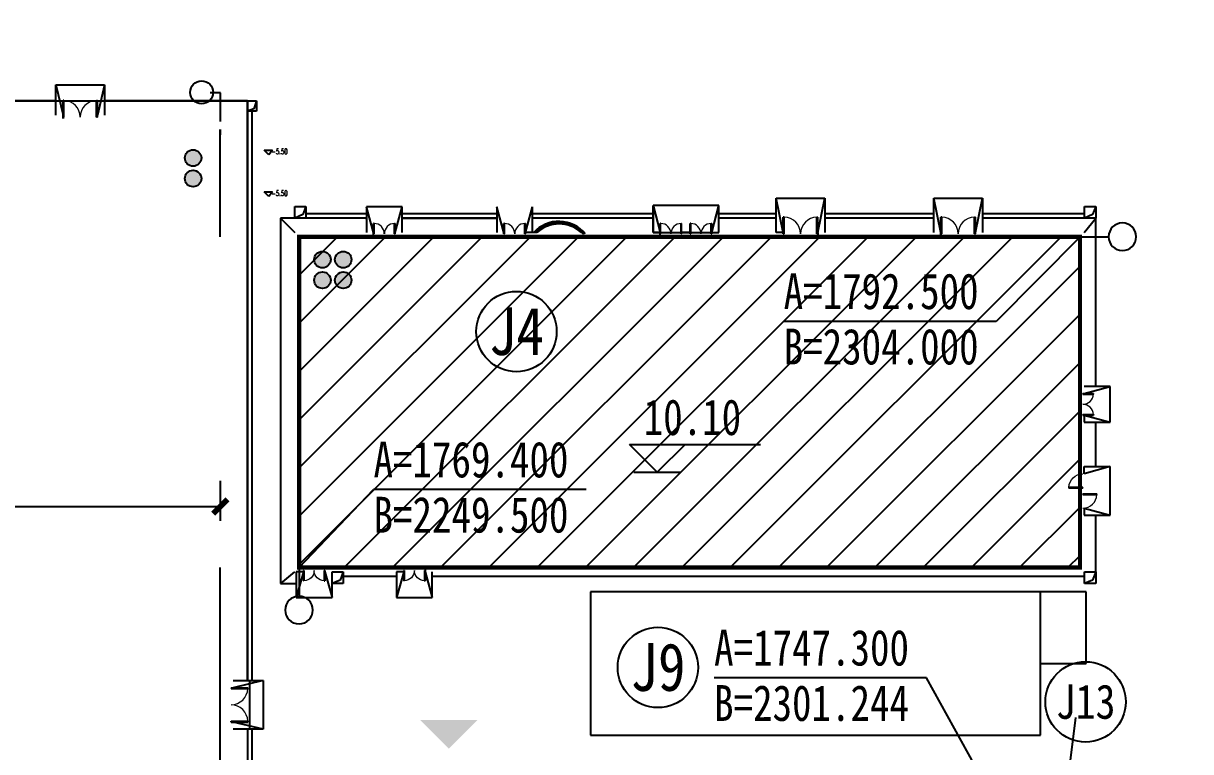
# Model space of a CAD drawing. Extents: x -93062 to 326984, y -142534 to 91021.
# Drawn here: x -49780 to -45963, y 83751 to 86134 of the extents above; entities that cross this region are included whole.
import ezdxf
from ezdxf.enums import TextEntityAlignment as Align

# ---------------------------------------------------------------- set-up
doc = ezdxf.new("R2010")
doc.units = 0
doc.header["$LTSCALE"] = 1000
doc.header["$MEASUREMENT"] = 0
doc.layers.get('0').update_dxf_attribs({"color": 8})
doc.styles.add('COMPLEX', font='COMPLEX')
doc.styles.add('DIMHT', font='', dxfattribs={"width": 0.8})
doc.styles.add('HT', font='')
doc.styles.add('hz', font='GEDITXT', dxfattribs={"width": 0.8, "bigfont": 'DXT'})
doc.styles.add('HZFS', font='GEDITXT', dxfattribs={"width": 0.7, "bigfont": 'DXT'})
doc.styles.add('SIMPLEX', font='GEDITXT', dxfattribs={"height": 0.2, "bigfont": 'DXT'})
doc.styles.get("Standard").update_dxf_attribs({"font": 'gbenor.shx', "bigfont": 'gbcbig.shx'})
doc.styles.add('黑体', font='')
doc.styles.get('DIMHT').set_extended_font_data('SimSun')
doc.styles.get('HT').set_extended_font_data('SimSun')
doc.styles.get('黑体').set_extended_font_data('SimSun')

# ---------------------------------------------------------------- blocks, each defined once
blk = doc.blocks.new('jzw-bh')
blk.add_circle((0, 0), 1.402)
at = {"style": 'SIMPLEX', "width": 0.8}
blk.add_attdef('JZW', text='', height=1, dxfattribs=at).set_placement((0, 0), align=Align.MIDDLE)
blk = doc.blocks.new('_ArchTick')
at = {"color": 0, "linetype": 'ByBlock', "const_width": 0.4}
blk.add_lwpolyline([(-0.5, -0.5), (0.5, 0.5)], dxfattribs=at)
blk = doc.blocks.new('A$C672165B9')
h = blk.add_hatch(color=251)
h.dxf.hatch_style = 1
edge = h.paths.add_edge_path()
edge.add_arc((24134, 23398), 72.5, 0, 360)
h = blk.add_hatch(color=251)
h.dxf.hatch_style = 1
edge = h.paths.add_edge_path()
edge.add_arc((24134, 23217), 72.5, 0, 360)
h = blk.add_hatch()
h.set_pattern_fill('ANSI31', color=62, scale=188.701032)
h.set_pattern_definition([(45, (6982.82, -1717.6), (-211.823, 211.823), [])])
h.paths.add_polyline_path([(31921, 22706), (25064, 22706), (25064, 19800), (31921, 19800)])
h = blk.add_hatch(color=251)
h.dxf.hatch_style = 1
edge = h.paths.add_edge_path()
edge.add_arc((25270, 22505), 72.5, 0, 360)
h = blk.add_hatch(color=251)
h.dxf.hatch_style = 1
edge = h.paths.add_edge_path()
edge.add_arc((25452, 22505), 72.5, 0, 360)
h = blk.add_hatch(color=251)
h.dxf.hatch_style = 1
edge = h.paths.add_edge_path()
edge.add_arc((25270, 22324), 72.5, 0, 360)
h = blk.add_hatch(color=251)
h.dxf.hatch_style = 1
edge = h.paths.add_edge_path()
edge.add_arc((25452, 22324), 72.5, 0, 360)
blk.add_hatch(color=251).paths.add_polyline_path([(26630, 18460), (26128, 18460), (26379, 18209)])
at = {"color": 251}
for p, q in [((22929, 24039), (22992, 23775)), ((22929, 23775), (22929, 24039)), ((22929, 24039), (23357, 24039)), ((23357, 24039), (23294, 23775)), ((23357, 24039), (23357, 23775)), ((22929, 23901), (18642, 23901)), ((18642, 23901), (24612, 23901)), ((22992, 23756), (22992, 23903)), ((23000, 23903), (22992, 23903)), ((23000, 23756), (23000, 23903)), ((23286, 23756), (23286, 23903)), ((23286, 23903), (23294, 23903)), ((23294, 23756), (23294, 23903)), ((24612, 23901), (23366, 23901)), ((24375, 23969), (24283, 23969)), ((24375, 23718), (24375, 23969)), ((24612, 23341), (24612, 23901)), ((24612, 23808), (24612, 23901)), ((24612, 23901), (24690, 23901)), ((24612, 23901), (24612, 18808)), ((24690, 23901), (24668, 23829)), ((24690, 23901), (24690, 23808)), ((24668, 23829), (24612, 23808)), ((24690, 23808), (24612, 23808)), ((24649, 23808), (24649, 18808)), ((22992, 23775), (22992, 23744)), ((22992, 23744), (22992, 23769)), ((22992, 23756), (23000, 23756)), ((23294, 23756), (23286, 23756)), ((24373, 23649), (24370, 23552)), ((24373, 22706), (24373, 23649)), ((24612, 18808), (24612, 23368)), ((24758, 23466), (24831, 23466)), ((24798, 23425), (24758, 23466)), ((24831, 23466), (24798, 23425)), ((24758, 23099), (24831, 23099)), ((24798, 23058), (24758, 23099)), ((24831, 23099), (24798, 23058)), ((25027, 22869), (25027, 22972)), ((25027, 22972), (25124, 22972)), ((25124, 22972), (25097, 22900)), ((25124, 22972), (25124, 22869)), ((25970, 22970), (25656, 22970)), ((25656, 22970), (25656, 22743)), ((25719, 22743), (25656, 22970)), ((25907, 22743), (25970, 22970)), ((25970, 22743), (25970, 22970)), ((26800, 22970), (26800, 22743)), ((26863, 22743), (26800, 22970)), ((27052, 22743), (27115, 22970)), ((27115, 22743), (27115, 22970)), ((28750, 22980), (28172, 22980)), ((28172, 22980), (28172, 22743)), ((28172, 22743), (28172, 22980)), ((28172, 22980), (28235, 22743)), ((28687, 22743), (28750, 22980)), ((28750, 22743), (28750, 22980)), ((29254, 22743), (29254, 23045)), ((29254, 23045), (29681, 23045)), ((29316, 22743), (29254, 23045)), ((29618, 22743), (29681, 23045)), ((29681, 23045), (29681, 22743)), ((30637, 22743), (30637, 23045)), ((30637, 23045), (31065, 23045)), ((30700, 22743), (30637, 23045)), ((31002, 22743), (31065, 23045)), ((31065, 23045), (31065, 22743)), ((31961, 22869), (31961, 22972)), ((31961, 22972), (32059, 22972)), ((32059, 22972), (32031, 22900)), ((32059, 22972), (32059, 22869)), ((24901, 22869), (25027, 22743)), ((25656, 22869), (24901, 22869)), ((24901, 22869), (24901, 19661)), ((25097, 22900), (25027, 22869)), ((25124, 22869), (25027, 22869)), ((25656, 22907), (25124, 22907)), ((25656, 22907), (25648, 22907)), ((25648, 22869), (25656, 22869)), ((25656, 22869), (25648, 22869)), ((26800, 22907), (25970, 22907)), ((26187, 22907), (25970, 22907)), ((26187, 22869), (25970, 22869)), ((26800, 22869), (25970, 22869)), ((25970, 22869), (26800, 22869)), ((28172, 22907), (27115, 22907)), ((27320, 22869), (27115, 22869)), ((28172, 22869), (27320, 22869)), ((29254, 22907), (28750, 22907)), ((29254, 22869), (28750, 22869)), ((29316, 22731), (29316, 22878)), ((29324, 22878), (29316, 22878)), ((29324, 22731), (29324, 22878)), ((29611, 22731), (29611, 22878)), ((29611, 22878), (29618, 22878)), ((29618, 22731), (29618, 22878)), ((30637, 22907), (29681, 22907)), ((30637, 22869), (29681, 22869)), ((30700, 22731), (30700, 22878)), ((30708, 22878), (30700, 22878)), ((30708, 22731), (30708, 22878)), ((30995, 22731), (30995, 22878)), ((30995, 22878), (31002, 22878)), ((31002, 22731), (31002, 22878)), ((31961, 22907), (31065, 22907)), ((32059, 22869), (31065, 22869)), ((31958, 22743), (32059, 22869)), ((32031, 22900), (31961, 22869)), ((32059, 22869), (31961, 22869)), ((32059, 22416), (32059, 22869)), ((25719, 22731), (25719, 22823)), ((25723, 22823), (25719, 22823)), ((25723, 22731), (25723, 22823)), ((25903, 22731), (25903, 22823)), ((25903, 22823), (25907, 22823)), ((25907, 22731), (25907, 22823)), ((26863, 22731), (26863, 22823)), ((26868, 22823), (26863, 22823)), ((26868, 22731), (26868, 22823)), ((27047, 22731), (27047, 22823)), ((27047, 22823), (27052, 22823)), ((27052, 22731), (27052, 22823)), ((28235, 22731), (28235, 22823)), ((28239, 22823), (28235, 22823)), ((28239, 22731), (28239, 22823)), ((28419, 22731), (28419, 22823)), ((28419, 22823), (28423, 22823)), ((28423, 22731), (28423, 22823)), ((28499, 22731), (28499, 22823)), ((28503, 22823), (28499, 22823)), ((28503, 22731), (28503, 22823)), ((28683, 22731), (28683, 22823)), ((28683, 22823), (28687, 22823)), ((28687, 22731), (28687, 22823)), ((25064, 19800), (25064, 22706)), ((25064, 22706), (31921, 22706)), ((25719, 22718), (25719, 22743)), ((25719, 22731), (25723, 22731)), ((25907, 22731), (25903, 22731)), ((26863, 22731), (26868, 22731)), ((27052, 22731), (27047, 22731)), ((27153, 22743), (27052, 22743)), ((28172, 22743), (28750, 22743)), ((28235, 22743), (28172, 22743)), ((28235, 22718), (28235, 22743)), ((28235, 22731), (28239, 22731)), ((28423, 22731), (28419, 22731)), ((28461, 22743), (28423, 22743)), ((28499, 22743), (28461, 22743)), ((28499, 22731), (28503, 22731)), ((28687, 22731), (28683, 22731)), ((28687, 22743), (28750, 22743)), ((29316, 22743), (29254, 22743)), ((29316, 22731), (29324, 22731)), ((29618, 22731), (29611, 22731)), ((29618, 22743), (29618, 22718)), ((30700, 22718), (30700, 22743)), ((30700, 22731), (30708, 22731)), ((31002, 22731), (30995, 22731)), ((31921, 22706), (31185, 21962)), ((31921, 22706), (32172, 22706)), ((31921, 22706), (31921, 19800)), ((32059, 21391), (32059, 22416)), ((31185, 21962), (29319, 21962)), ((31946, 21328), (32038, 21328)), ((31946, 21328), (31946, 21323)), ((31946, 21323), (32038, 21323)), ((32185, 21391), (31958, 21391)), ((31958, 21328), (32185, 21391)), ((32038, 21323), (32038, 21328)), ((32185, 21077), (32185, 21391)), ((31946, 21144), (32038, 21144)), ((31946, 21139), (31946, 21144)), ((31946, 21139), (32038, 21139)), ((31958, 21139), (31958, 21077)), ((31958, 21139), (32185, 21077)), ((32038, 21144), (32038, 21139)), ((31958, 21077), (32185, 21077)), ((32059, 20687), (32059, 21077)), ((28209, 20637), (27965, 20881)), ((27965, 20881), (29115, 20881)), ((28454, 20881), (28209, 20637)), ((28005, 20637), (28414, 20637)), ((31958, 20624), (31958, 20687)), ((31958, 20687), (32185, 20687)), ((32185, 20687), (31958, 20624)), ((32185, 20259), (32185, 20687)), ((24373, 20561), (24373, 20210)), ((25064, 19800), (25718, 20485)), ((27584, 20485), (25718, 20485)), ((31946, 20448), (31946, 20441)), ((31946, 20448), (32068, 20448)), ((31946, 20441), (32068, 20441)), ((32068, 20441), (32068, 20448)), ((18837, 20336), (24373, 20336)), ((31958, 20322), (31958, 20259)), ((31958, 20322), (32185, 20259)), ((31958, 20259), (32185, 20259)), ((32059, 19724), (32059, 20259)), ((24373, 19221), (24373, 19800)), ((25064, 19800), (25064, 19548)), ((31921, 19800), (25064, 19800)), ((26171, 19787), (26171, 19762)), ((25023, 19762), (24901, 19661)), ((25102, 19762), (25039, 19762)), ((25039, 19762), (25039, 19536)), ((25102, 19762), (25039, 19536)), ((25102, 19775), (25102, 19683)), ((25102, 19775), (25107, 19775)), ((25107, 19683), (25102, 19683)), ((25107, 19775), (25107, 19683)), ((25286, 19775), (25286, 19683)), ((25291, 19775), (25286, 19775)), ((25286, 19683), (25291, 19683)), ((25291, 19775), (25291, 19683)), ((25291, 19762), (25354, 19536)), ((25354, 19536), (25354, 19762)), ((25354, 19659), (25354, 19762)), ((25354, 19762), (25451, 19762)), ((25424, 19690), (25354, 19659)), ((25451, 19762), (25424, 19690)), ((25451, 19762), (25451, 19659)), ((25451, 19724), (25920, 19724)), ((25983, 19762), (25920, 19762)), ((25920, 19762), (25920, 19536)), ((25983, 19762), (25920, 19536)), ((25983, 19775), (25983, 19683)), ((25983, 19775), (25987, 19775)), ((25987, 19683), (25983, 19683)), ((25987, 19775), (25987, 19683)), ((26167, 19775), (26167, 19683)), ((26171, 19775), (26167, 19775)), ((26167, 19683), (26171, 19683)), ((26171, 19775), (26171, 19683)), ((26171, 19762), (26234, 19536)), ((26234, 19536), (26234, 19762)), ((26234, 19724), (31961, 19724)), ((31961, 19659), (31961, 19762)), ((31961, 19762), (32059, 19762)), ((32031, 19690), (31961, 19659)), ((32059, 19762), (32031, 19690)), ((32059, 19762), (32059, 19659)), ((24901, 19661), (25039, 19661)), ((25451, 19659), (25354, 19659)), ((27624, 19586), (27624, 18328)), ((31976, 19586), (27624, 19586)), ((31574, 18957), (31574, 19586)), ((32059, 19659), (31961, 19659)), ((31976, 18957), (31976, 19586)), ((25039, 19536), (25354, 19536)), ((25920, 19536), (26234, 19536)), ((24373, 13069), (24373, 19221)), ((31574, 18328), (31574, 18957)), ((31574, 18957), (31976, 18957)), ((24750, 18808), (24486, 18745)), ((24486, 18808), (24750, 18808)), ((24629, 18808), (24629, 18381)), ((24750, 18808), (24750, 18381)), ((30574, 18831), (28708, 18831)), ((31574, 17020), (30574, 18831)), ((24467, 18745), (24614, 18745)), ((24467, 18745), (24467, 18738)), ((24467, 18738), (24614, 18738)), ((24614, 18738), (24614, 18745)), ((24467, 18451), (24614, 18451)), ((24467, 18443), (24467, 18451)), ((24614, 18451), (24614, 18443)), ((31817, 17939), (31883, 18484)), ((24467, 18443), (24614, 18443)), ((24750, 18381), (24486, 18443)), ((24750, 18381), (24486, 18381)), ((24612, 18381), (24612, 15195)), ((24612, 18381), (24612, 16343)), ((24649, 18381), (24649, 15195)), ((27624, 18328), (31574, 18328))]:
    blk.add_line(p, q, dxfattribs=at)
at = {"color": 251, "extrusion": (0, 0, -1)}
for p, q in [((31823, 20504), (31823, 20498)), ((31946, 20504), (31823, 20504)), ((31946, 20498), (31823, 20498)), ((31946, 20498), (31946, 20504))]:
    blk.add_line(p, q, dxfattribs=at)
at = {"color": 255, "const_width": 37.7}
blk.add_lwpolyline([(31921, 22706), (25064, 22706), (25064, 19800), (31921, 19800)], close=True, dxfattribs=at)
at = {"color": 251}
for centre in [(24134, 23398), (24134, 23217), (25270, 22505), (25452, 22505), (25270, 22324), (25452, 22324)]:
    blk.add_circle(centre, 72.5, dxfattribs=at)
for centre, radius, start, end in [((32172, 23649), 1510, 0, 90), ((27346, 22544), 297, 38.8908, 137.9233), ((27346, 22541), 293, 40.3516, 136.3332), ((27346, 22538), 288, 41.931, 134.6117), ((27348, 22529), 290, 47.6775, 132.3225)]:
    blk.add_arc(centre, radius, start, end, dxfattribs=at)
at = {"color": 251, "lineweight": 13}
for centre, radius, start, end in [((22996, 23756), 147, 0, 88.5307), ((23290, 23756), 147, 91.4693, 180), ((29320, 22731), 147, 0, 88.5307), ((29615, 22731), 147, 91.4693, 180), ((30704, 22731), 147, 0, 88.5307), ((30998, 22731), 147, 91.4693, 180), ((28237, 22731), 92, 0, 88.5307), ((28421, 22731), 92, 91.4693, 180), ((28501, 22731), 92, 0, 88.5307), ((28685, 22731), 92, 91.4693, 180), ((31946, 21326), 92, 270, 358.5307), ((31946, 21142), 92, 1.4693, 90), ((31946, 20444), 123, 270, 358.5307), ((24467, 18742), 147, 270, 358.5307), ((24467, 18447), 147, 1.4693, 90)]:
    blk.add_arc(centre, radius, start, end, dxfattribs=at)
at = {"color": 251, "lineweight": 13, "extrusion": (0, 0, -1)}
blk.add_arc((-31946, 20501), 123, 1.4693, 90, dxfattribs=at)
at = {"color": 251}
blk.add_ellipse((24209, 23974), major_axis=(101, 0), ratio=1, start_param=-0.000001, end_param=6.283184, dxfattribs=at)
at = {"color": 251, "lineweight": 13}
for centre, major_axis, start_param, end_param in [((25721, 22731), (-65, 65), 3.926991, 5.472143), ((25905, 22731), (65, 65), 0.811042, 2.356194), ((26866, 22731), (-65, 65), 3.926991, 5.472143), ((27050, 22731), (65, 65), 0.811042, 2.356194)]:
    blk.add_ellipse(centre, major_axis=major_axis, ratio=1, start_param=start_param, end_param=end_param, dxfattribs=at)
at = {"color": 251, "extrusion": (0, 0, -1)}
for centre in [(32293, 22706), (25064, 19427)]:
    blk.add_ellipse(centre, major_axis=(121, 0), ratio=1, start_param=0.000002, end_param=6.283187, dxfattribs=at)
at = {"color": 251, "lineweight": 13, "extrusion": (0, 0, -1)}
for centre, major_axis, start_param, end_param in [((25105, 19775), (65, 65), 0.785398, 2.330551), ((25288, 19775), (-65, 65), 3.952635, 5.497787), ((25985, 19775), (65, 65), 0.785398, 2.330551), ((26169, 19775), (-65, 65), 3.952635, 5.497787)]:
    blk.add_ellipse(centre, major_axis=major_axis, ratio=1, start_param=start_param, end_param=end_param, dxfattribs=at)
at = {"color": 251}
ref = blk.add_blockref('jzw-bh', (26973, 21873), dxfattribs=dict(at, xscale=251.6013757817078, yscale=251.6013757817078, zscale=251.6013757817078, rotation=359.9999573616801))
ref.add_attrib('JZW', 'J4', dxfattribs={"height": 419.3, "style": '黑体', "width": 0.85}).set_placement((26973, 21873), align=Align.MIDDLE)
at = {"color": 251, "xscale": 125.8006878908539, "yscale": 125.8006878908539, "zscale": 125.8006878908539}
blk.add_blockref('_ArchTick', (24373, 20336), dxfattribs=at)
at = {"color": 251}
ref = blk.add_blockref('jzw-bh', (28215, 18923), dxfattribs=dict(at, xscale=251.6013757817078, yscale=251.6013757817078, zscale=251.6013757817078, rotation=359.9999573616801))
ref.add_attrib('JZW', 'J9', dxfattribs={"height": 419.3, "style": '黑体', "width": 0.85}).set_placement((28215, 18923), align=Align.MIDDLE)
ref = blk.add_blockref('jzw-bh', (31970, 18620), dxfattribs=dict(at, xscale=251.6013757817078, yscale=251.6013757817078, zscale=251.6013757817078, rotation=359.9999573616801))
ref.add_attrib('JZW', 'J13', dxfattribs={"height": 301.9, "style": '黑体', "width": 0.85}).set_placement((31970, 18620), align=Align.MIDDLE)
for s, height, style, width, p in [('-5.50', 47.2, 'HZFS', 0.6, (24822, 23432)), ('-5.50', 47.2, 'HZFS', 0.6, (24822, 23064)), ('A=1792.500', 314.5, 'DIMHT', 0.8, (29319, 22070)), ('B=2304.000', 314.5, 'DIMHT', 0.8, (29319, 21584)), ('A=1769.400', 314.5, 'DIMHT', 0.8, (25718, 20592)), ('B=2249.500', 314.5, 'DIMHT', 0.8, (25718, 20107)), ('A=1747.300', 314.5, 'DIMHT', 0.8, (28708, 18939)), ('B=2301.244', 314.5, 'DIMHT', 0.8, (28708, 18453))]:
    blk.add_text(s, height=height, dxfattribs=dict(at, style=style, width=width)).set_placement(p)
at = {"color": 251, "ltscale": 0.5, "style": 'HT', "width": 0.8}
blk.add_text('10.10', height=314.5, rotation=360, dxfattribs=at).set_placement((28518, 20964, -1019), align=Align.CENTER)
at = {"color": 251, "style": 'SIMPLEX', "width": 0.8}
for height, p in [(75.5, (5033, 24516)), (75.5, (4692, 24249)), (252, (24745, 6387))]:
    blk.add_attdef('JZW', text='', height=height, rotation=360, dxfattribs=at).set_placement(p, align=Align.MIDDLE)
at = {"color": 251, "style": 'hz', "width": 0.8}
for p in [(16427, 23704), (10888, 22293), (14721, 19772), (17975, 19083), (25961, 18486), (38100, 18366), (11529, 17641), (26546, 15647), (10783, 15493), (17848, 14761), (11764, 12832), (14968, 10742), (5313, 9148), (25534, 9009), (3089, 8402), (26407, 6157), (17784, 5258), (29076, 4512), (15145, 4202), (37067, 4015)]:
    blk.add_attdef('9.80', p, '', height=440, dxfattribs=at)
at = {"color": 251, "style": 'COMPLEX', "width": 1.041667}
for height, p, p2 in [(135, (18780, 24023), (18901, 24023)), (113, (24159, 23918), (24260, 23918)), (113, (19108, 22515), (19208, 22515)), (113, (19108, 21131), (19208, 21131)), (113, (19108, 19911), (19208, 19911)), (113, (19108, 19156), (19208, 19156)), (113, (19108, 17646), (19208, 17646)), (113, (19108, 16262), (19208, 16262)), (113, (19108, 15256), (19208, 15256)), (113, (19108, 14167), (19208, 14167)), (113, (19108, 13934), (19208, 13934)), (113, (19108, 12878), (19208, 12878)), (147, (35126, 12740), (35257, 12740)), (113, (19108, 11495), (19208, 11495)), (113, (19108, 10274), (19208, 10274)), (113, (19108, 9519), (19208, 9519)), (113, (19108, 8010), (19208, 8010)), (113, (19108, 6626), (19208, 6626)), (113, (19108, 5620), (19208, 5620)), (113, (18534, 4487), (18635, 4487)), (135, (10257, 2832), (10378, 2832)), (135, (9845, 2444), (9966, 2444))]:
    blk.add_attdef('A', text='', height=height, dxfattribs=at).set_placement(p, p2, align=Align.FIT)
for height, p, p2 in [(135, (18274, 23710), (18274, 23589)), (147, (34895, 12644), (34895, 12513))]:
    blk.add_attdef('A', text='', height=height, rotation=270, dxfattribs=at).set_placement(p, p2, align=Align.FIT)
at = {"color": 251, "style": 'COMPLEX', "text_generation_flag": 4, "width": 1.041667}
for p, p2 in [((32233, 22773), (32353, 22773)), ((25004, 19495), (25125, 19495)), ((37956, 15917), (38077, 15917)), ((37584, 15545), (37705, 15545)), ((30849, 13137), (30969, 13137)), ((30934, 10636), (31055, 10636)), ((31192, 10371), (31313, 10371)), ((25004, 9859), (25125, 9859))]:
    blk.add_attdef('A', text='', height=135, dxfattribs=at).set_placement(p, p2, align=Align.FIT)
at = {"color": 251, "width": 0.8, "flags": 9}
for tag, p in [('YSIZE', (4070, 20400)), ('XSIZE', (4021, 20376)), ('XSIZE', (4025, 20391)), ('YSIZE', (4113, 20385)), ('XSIZE', (4021, 19747)), ('XSIZE', (4025, 19762)), ('YSIZE', (4070, 19771)), ('YSIZE', (4113, 19756)), ('XSIZE', (4021, 19118)), ('XSIZE', (4025, 19133)), ('YSIZE', (4070, 19142)), ('YSIZE', (4113, 19127)), ('XSIZE', (4021, 18489)), ('XSIZE', (4025, 18504)), ('YSIZE', (4070, 18513)), ('YSIZE', (4113, 18498)), ('XSIZE', (4021, 17860)), ('XSIZE', (4025, 17875)), ('YSIZE', (4070, 17884)), ('YSIZE', (4113, 17869)), ('XSIZE', (4346, 17267)), ('XSIZE', (4350, 17282)), ('YSIZE', (4395, 17291)), ('YSIZE', (4438, 17277)), ('XSIZE', (5056, 17074)), ('XSIZE', (5060, 17089)), ('YSIZE', (5105, 17098)), ('YSIZE', (5148, 17083)), ('XSIZE', (5685, 17074)), ('XSIZE', (5689, 17089)), ('YSIZE', (5734, 17098)), ('YSIZE', (5777, 17083))]:
    blk.add_attdef(tag, p, '', height=0.0687, dxfattribs=at)

msp = doc.modelspace()

# ---------------------------------------------------------------- block references
at = {"xscale": 0.3724428399518654, "yscale": 0.3724428399518654, "zscale": 0.3724428399518654}
msp.add_blockref('A$C672165B9', (-58213.6, 76979.3), dxfattribs=at)

doc.saveas('drawing.dxf')
